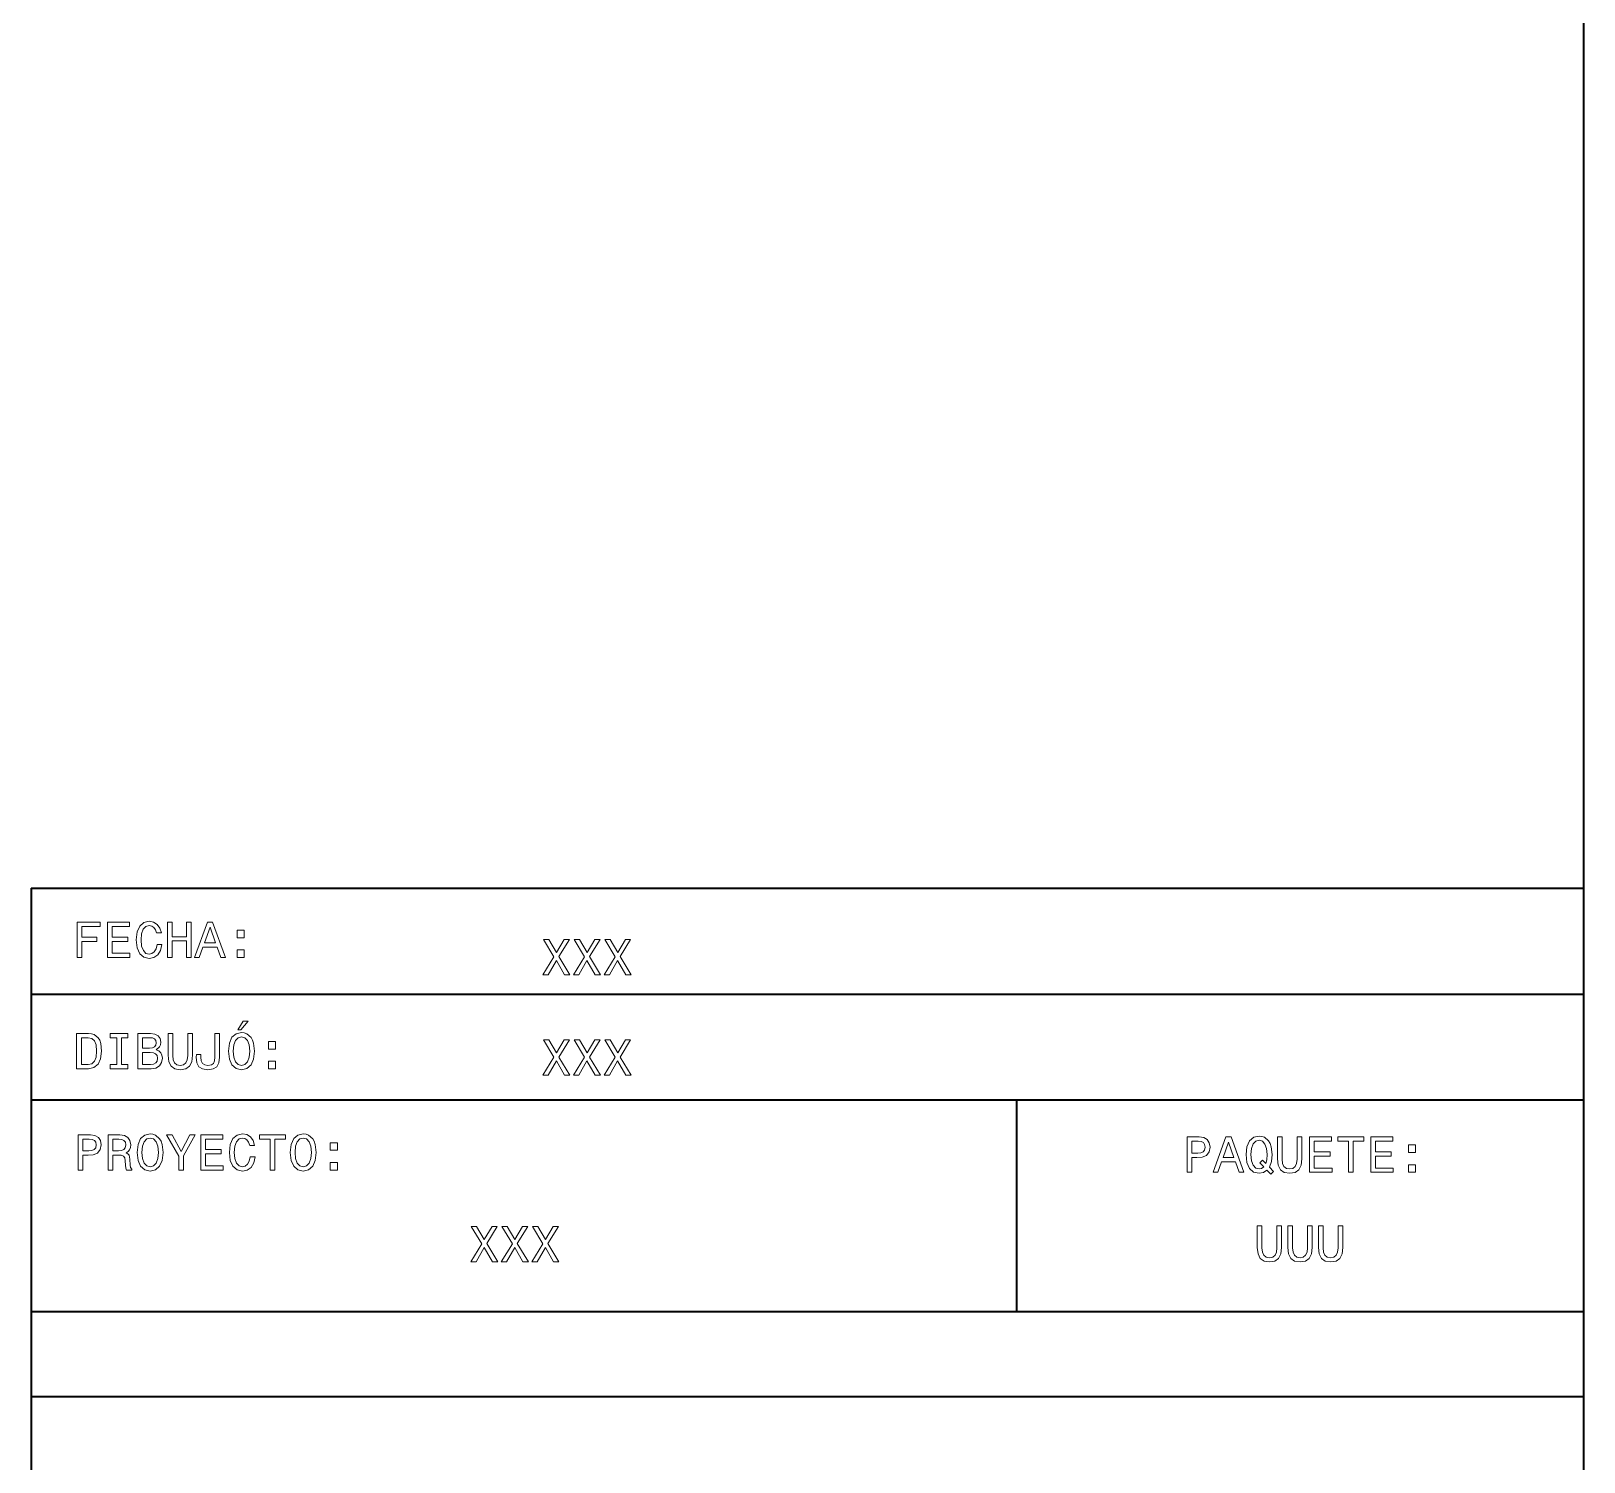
# Model space of a CAD drawing. Extents: x 14 to 2196, y -1968 to 1826.
# Drawn here: x 957.2 to 1177.2, y -1764.8 to -1562.1 of the extents above; entities that cross this region are included whole.
import ezdxf

# ---------------------------------------------------------------- set-up
doc = ezdxf.new("R2010")
doc.units = 0

msp = doc.modelspace()

# ---------------------------------------------------------------- linework, layer by layer
at = {"color": 7, "lineweight": 35}
for p, q in [((1177.201416, -1967.520508), (1177.201416, -1156.68042)), ((957.201416, -1683.520508), (957.201416, -1967.520508)), ((957.201416, -1683.520508), (1177.201416, -1683.520508)), ((957.201416, -1698.520508), (1177.201416, -1698.520508)), ((957.201416, -1713.520508), (1177.201416, -1713.520508)), ((1096.805054, -1713.520508), (1096.805054, -1743.520508)), ((957.201416, -1743.520508), (1177.201416, -1743.520508)), ((957.201416, -1755.520508), (1177.201416, -1755.520508))]:
    msp.add_line(p, q, dxfattribs=at)
at = {"color": 7, "lineweight": 13}
for points in [[(963.729126, -1693.358032), (964.39917, -1693.358032), (964.39917, -1691.059814), (966.502869, -1691.059814), (966.502869, -1690.461792), (964.39917, -1690.461792), (964.39917, -1688.963257), (966.985596, -1688.963257), (966.985596, -1688.358032), (963.729126, -1688.358032)], [(968.030273, -1693.358032), (971.200317, -1693.358032), (971.200317, -1692.752808), (968.693115, -1692.752808), (968.693115, -1691.059814), (970.926514, -1691.059814), (970.926514, -1690.461792), (968.693115, -1690.461792), (968.693115, -1688.963257), (971.142639, -1688.963257), (971.142639, -1688.358032), (968.030273, -1688.358032)], [(975.047546, -1691.499268), (974.903442, -1692.10437), (974.66571, -1692.536743), (974.33429, -1692.803223), (973.945251, -1692.889771), (973.476929, -1692.76001), (973.109497, -1692.370972), (972.864563, -1691.736938), (972.785339, -1690.858032), (972.864563, -1689.986328), (973.102295, -1689.345093), (973.469727, -1688.956055), (973.945251, -1688.819092), (974.291077, -1688.891113), (974.586487, -1689.092896), (974.817017, -1689.417114), (974.975525, -1689.86377), (975.659973, -1689.86377), (975.443787, -1689.179321), (975.069153, -1688.660645), (974.557678, -1688.336426), (973.945251, -1688.221191), (973.18158, -1688.401245), (972.598022, -1688.90564), (972.223328, -1689.734131), (972.093689, -1690.858032), (972.223328, -1691.981934), (972.598022, -1692.810425), (973.18158, -1693.322021), (973.945251, -1693.494873), (974.615295, -1693.358032), (975.15564, -1692.976196), (975.537476, -1692.349365), (975.739197, -1691.499268)], [(976.546143, -1693.358032), (977.216125, -1693.358032), (977.216125, -1691.009277), (979.219055, -1691.009277), (979.219055, -1693.358032), (979.881836, -1693.358032), (979.881836, -1688.358032), (979.219055, -1688.358032), (979.219055, -1690.396973), (977.216125, -1690.396973), (977.216125, -1688.358032), (976.546143, -1688.358032)], [(980.364563, -1693.358032), (981.027405, -1693.358032), (981.553345, -1691.888306), (983.549011, -1691.888306), (984.074951, -1693.358032), (984.752197, -1693.358032), (982.92218, -1688.35083), (982.187317, -1688.35083)], [(981.783875, -1691.275879), (982.554749, -1689.071289), (983.325684, -1691.275879)], [(986.394836, -1690.562622), (987.389038, -1690.562622), (987.389038, -1689.489136), (986.394836, -1689.489136)], [(1029.719971, -1695.795532), (1030.47644, -1695.795532), (1031.621948, -1693.770996), (1032.789062, -1695.795532), (1033.552734, -1695.795532), (1031.98938, -1693.223511), (1033.473511, -1690.78833), (1032.74585, -1690.78833), (1031.643555, -1692.639893), (1030.562866, -1690.78833), (1029.806396, -1690.78833), (1031.283325, -1693.230713)], [(1034.057129, -1695.795532), (1034.813599, -1695.795532), (1035.959106, -1693.770996), (1037.126221, -1695.795532), (1037.890015, -1695.795532), (1036.326538, -1693.223511), (1037.810669, -1690.78833), (1037.083008, -1690.78833), (1035.980713, -1692.639893), (1034.900024, -1690.78833), (1034.143555, -1690.78833), (1035.620483, -1693.230713)], [(1038.394287, -1695.795532), (1039.150757, -1695.795532), (1040.296265, -1693.770996), (1041.463501, -1695.795532), (1042.227173, -1695.795532), (1040.663696, -1693.223511), (1042.147949, -1690.78833), (1041.420166, -1690.78833), (1040.317871, -1692.639893), (1039.237183, -1690.78833), (1038.480713, -1690.78833), (1039.957642, -1693.230713)], [(986.394836, -1693.358032), (987.389038, -1693.358032), (987.389038, -1692.284546), (986.394836, -1692.284546)], [(986.518738, -1703.580566), (986.943787, -1703.580566), (987.945251, -1702.355713), (987.239197, -1702.355713)], [(965.322754, -1704.106445), (963.658508, -1704.106445), (963.658508, -1709.106445), (965.322754, -1709.106445), (966.108032, -1708.947998), (966.69165, -1708.46521), (967.05188, -1707.679932), (967.18158, -1706.606445), (967.066284, -1705.511353), (966.92218, -1705.079102), (966.720459, -1704.733276), (966.136902, -1704.264893), (965.755066, -1704.149658)], [(965.272339, -1704.704468), (965.819885, -1704.8125), (966.194519, -1705.143921), (966.417847, -1705.734741), (966.489929, -1706.606445), (966.410645, -1707.449341), (966.187317, -1708.040161), (965.805481, -1708.393188), (965.272339, -1708.508423), (964.328552, -1708.508423), (964.328552, -1704.704468)], [(969.335754, -1708.501221), (968.413513, -1708.501221), (968.413513, -1709.106445), (970.920715, -1709.106445), (970.920715, -1708.501221), (969.998535, -1708.501221), (969.998535, -1704.71167), (970.920715, -1704.71167), (970.920715, -1704.106445), (968.413513, -1704.106445), (968.413513, -1704.71167), (969.335754, -1704.71167)], [(974.904907, -1706.404663), (975.409241, -1705.986816), (975.538879, -1705.705811), (975.582153, -1705.360107), (975.488464, -1704.819702), (975.207458, -1704.430664), (974.753601, -1704.192871), (974.119568, -1704.106445), (972.340027, -1704.106445), (972.340027, -1709.106445), (974.220459, -1709.106445), (974.890503, -1709.005615), (975.387573, -1708.710205), (975.697388, -1708.241943), (975.805481, -1707.60791), (975.740601, -1707.182861), (975.567688, -1706.829834), (975.286743, -1706.570435)], [(973.982727, -1706.181396), (973.002869, -1706.181396), (973.002869, -1704.704468), (974.040344, -1704.704468), (974.429382, -1704.747681), (974.703186, -1704.877319), (974.868896, -1705.100708), (974.926514, -1705.432129), (974.861694, -1705.76355), (974.688782, -1705.994019), (974.393372, -1706.138184)], [(976.619568, -1707.204468), (976.720459, -1708.10498), (977.037476, -1708.746216), (977.570618, -1709.113647), (978.341492, -1709.243286), (979.105164, -1709.113647), (979.638306, -1708.746216), (979.955322, -1708.112183), (980.063416, -1707.204468), (980.063416, -1704.106445), (979.393372, -1704.106445), (979.393372, -1707.240479), (979.328552, -1707.852783), (979.133972, -1708.292358), (978.802612, -1708.551636), (978.341492, -1708.638184), (977.865967, -1708.551636), (977.534546, -1708.292358), (977.340027, -1707.860107), (977.28241, -1707.240479), (977.28241, -1704.106445), (976.619568, -1704.106445)], [(983.255066, -1707.449341), (983.20459, -1707.982544), (983.053284, -1708.349976), (982.74353, -1708.573364), (982.268005, -1708.638184), (981.799683, -1708.573364), (981.489929, -1708.36438), (981.309814, -1707.996948), (981.259338, -1707.463745), (981.273743, -1707.103516), (980.625366, -1707.103516), (980.610962, -1707.470947), (980.697388, -1708.270752), (980.992798, -1708.825439), (981.504333, -1709.135254), (982.260803, -1709.243286), (983.010071, -1709.135254), (983.521606, -1708.825439), (983.817017, -1708.277954), (983.910645, -1707.478149), (983.910645, -1704.106445), (983.255066, -1704.106445)], [(985.164246, -1706.606445), (985.293945, -1707.730347), (985.668579, -1708.558838), (986.252136, -1709.070435), (987.015869, -1709.243286), (987.772339, -1709.070435), (988.363098, -1708.558838), (988.73053, -1707.730347), (988.867432, -1706.606445), (988.73053, -1705.489746), (988.572021, -1705.035889), (988.363098, -1704.661255), (987.772339, -1704.149658), (987.412109, -1704.02002), (987.015869, -1703.969604), (986.244934, -1704.149658), (985.661377, -1704.654053), (985.293945, -1705.482544)], [(985.855896, -1706.606445), (985.935181, -1705.734741), (986.172913, -1705.093506), (986.540344, -1704.704468), (987.015869, -1704.567505), (987.484131, -1704.704468), (987.851562, -1705.100708), (988.089355, -1705.741943), (988.175781, -1706.606445), (988.089355, -1707.478149), (987.851562, -1708.119385), (987.484131, -1708.508423), (987.015869, -1708.638184), (986.540344, -1708.508423), (986.172913, -1708.119385), (985.935181, -1707.485352)], [(974.141174, -1708.508423), (973.002869, -1708.508423), (973.002869, -1706.786621), (974.076355, -1706.786621), (974.530273, -1706.837036), (974.854431, -1706.988281), (975.049011, -1707.247681), (975.113831, -1707.622314), (975.049011, -1708.018555), (974.868896, -1708.292358), (974.566284, -1708.458008)], [(990.855896, -1706.311035), (991.850159, -1706.311035), (991.850159, -1705.237549), (990.855896, -1705.237549)], [(1029.719971, -1710.027588), (1030.47644, -1710.027588), (1031.621948, -1708.003052), (1032.789062, -1710.027588), (1033.552734, -1710.027588), (1031.98938, -1707.455566), (1033.473511, -1705.020386), (1032.74585, -1705.020386), (1031.643555, -1706.871948), (1030.562866, -1705.020386), (1029.806396, -1705.020386), (1031.283325, -1707.462769)], [(1034.057129, -1710.027588), (1034.813599, -1710.027588), (1035.959106, -1708.003052), (1037.126221, -1710.027588), (1037.890015, -1710.027588), (1036.326538, -1707.455566), (1037.810669, -1705.020386), (1037.083008, -1705.020386), (1035.980713, -1706.871948), (1034.900024, -1705.020386), (1034.143555, -1705.020386), (1035.620483, -1707.462769)], [(1038.394287, -1710.027588), (1039.150757, -1710.027588), (1040.296265, -1708.003052), (1041.463501, -1710.027588), (1042.227173, -1710.027588), (1040.663696, -1707.455566), (1042.147949, -1705.020386), (1041.420166, -1705.020386), (1040.317871, -1706.871948), (1039.237183, -1705.020386), (1038.480713, -1705.020386), (1039.957642, -1707.462769)], [(990.855896, -1709.106445), (991.850159, -1709.106445), (991.850159, -1708.032959), (990.855896, -1708.032959)], [(963.879822, -1723.458618), (964.542603, -1723.458618), (964.542603, -1721.347656), (965.277466, -1721.347656), (966.019592, -1721.311646), (966.610352, -1721.059448), (966.992188, -1720.56958), (967.121887, -1719.899536), (967.020996, -1719.279907), (966.732849, -1718.82605), (966.257324, -1718.552246), (965.608887, -1718.458618), (963.879822, -1718.458618)], [(965.428772, -1719.071045), (965.861084, -1719.114258), (966.178101, -1719.251099), (966.365417, -1719.503296), (966.430237, -1719.899536), (966.358215, -1720.317383), (966.163635, -1720.56958), (965.832275, -1720.699219), (965.378357, -1720.735229), (964.542603, -1720.735229), (964.542603, -1719.071045)], [(968.130493, -1723.458618), (968.800537, -1723.458618), (968.800537, -1721.347656), (969.484985, -1721.347656), (969.989319, -1721.369263), (970.306335, -1721.470093), (970.479248, -1721.707886), (970.55127, -1722.132935), (970.58728, -1722.781372), (970.630493, -1723.206421), (970.71698, -1723.458618), (971.47345, -1723.458618), (971.47345, -1723.321777), (971.307739, -1723.119995), (971.250122, -1722.745361), (971.199707, -1721.938477), (971.077209, -1721.340454), (970.911499, -1721.153198), (970.652161, -1721.016235), (970.940308, -1720.836182), (971.142029, -1720.583984), (971.271729, -1720.266968), (971.314941, -1719.885132), (971.214111, -1719.279907), (970.925903, -1718.82605), (970.450378, -1718.552246), (969.802002, -1718.458618), (968.130493, -1718.458618)], [(969.614685, -1719.071045), (970.054138, -1719.114258), (970.363953, -1719.251099), (970.558472, -1719.503296), (970.623291, -1719.899536), (970.55127, -1720.317383), (970.35675, -1720.56958), (970.02533, -1720.699219), (969.571411, -1720.735229), (968.800537, -1720.735229), (968.800537, -1719.071045)], [(972.222717, -1720.958618), (972.352417, -1722.08252), (972.727051, -1722.911011), (973.310608, -1723.422607), (974.074341, -1723.595459), (974.830811, -1723.422607), (975.42157, -1722.911011), (975.789001, -1722.08252), (975.925903, -1720.958618), (975.789001, -1719.841919), (975.630493, -1719.388062), (975.42157, -1719.013428), (974.830811, -1718.501831), (974.470581, -1718.372192), (974.074341, -1718.321777), (973.303406, -1718.501831), (972.719849, -1719.006226), (972.352417, -1719.834717)], [(972.914368, -1720.958618), (972.993652, -1720.086914), (973.231384, -1719.445679), (973.598816, -1719.056641), (974.074341, -1718.919678), (974.542603, -1719.056641), (974.910034, -1719.452881), (975.147827, -1720.094116), (975.234253, -1720.958618), (975.147827, -1721.830322), (974.910034, -1722.471558), (974.542603, -1722.860596), (974.074341, -1722.990356), (973.598816, -1722.860596), (973.231384, -1722.471558), (972.993652, -1721.837524)], [(978.786133, -1723.458618), (978.786133, -1721.434082), (980.428772, -1718.451416), (979.679504, -1718.451416), (978.44751, -1720.821777), (977.201111, -1718.451416), (976.401428, -1718.451416), (978.116089, -1721.477295), (978.116089, -1723.458618)], [(981.235718, -1723.458618), (984.405762, -1723.458618), (984.405762, -1722.853394), (981.89856, -1722.853394), (981.89856, -1721.1604), (984.131958, -1721.1604), (984.131958, -1720.562378), (981.89856, -1720.562378), (981.89856, -1719.063843), (984.348083, -1719.063843), (984.348083, -1718.458618), (981.235718, -1718.458618)], [(988.252991, -1721.599854), (988.108887, -1722.204956), (987.871155, -1722.637329), (987.539734, -1722.903809), (987.150696, -1722.990356), (986.682373, -1722.860596), (986.314941, -1722.471558), (986.070007, -1721.837524), (985.990723, -1720.958618), (986.070007, -1720.086914), (986.307739, -1719.445679), (986.675171, -1719.056641), (987.150696, -1718.919678), (987.496521, -1718.991699), (987.791931, -1719.193481), (988.022461, -1719.5177), (988.180969, -1719.964355), (988.865417, -1719.964355), (988.649231, -1719.279907), (988.274597, -1718.76123), (987.763062, -1718.437012), (987.150696, -1718.321777), (986.387024, -1718.501831), (985.803406, -1719.006226), (985.428772, -1719.834717), (985.299133, -1720.958618), (985.428772, -1722.08252), (985.803406, -1722.911011), (986.387024, -1723.422607), (987.150696, -1723.595459), (987.82074, -1723.458618), (988.361084, -1723.076782), (988.74292, -1722.449951), (988.944641, -1721.599854)], [(991.091614, -1723.458618), (991.754456, -1723.458618), (991.754456, -1719.063843), (993.267395, -1719.063843), (993.267395, -1718.458618), (989.571411, -1718.458618), (989.571411, -1719.063843), (991.091614, -1719.063843)], [(993.90863, -1720.958618), (994.03833, -1722.08252), (994.412964, -1722.911011), (994.996521, -1723.422607), (995.760193, -1723.595459), (996.516663, -1723.422607), (997.107483, -1722.911011), (997.474915, -1722.08252), (997.611816, -1720.958618), (997.474915, -1719.841919), (997.316406, -1719.388062), (997.107483, -1719.013428), (996.516663, -1718.501831), (996.156433, -1718.372192), (995.760193, -1718.321777), (994.989319, -1718.501831), (994.405762, -1719.006226), (994.03833, -1719.834717)], [(994.600281, -1720.958618), (994.679504, -1720.086914), (994.917236, -1719.445679), (995.284668, -1719.056641), (995.760193, -1718.919678), (996.228516, -1719.056641), (996.595947, -1719.452881), (996.833679, -1720.094116), (996.920166, -1720.958618), (996.833679, -1721.830322), (996.595947, -1722.471558), (996.228516, -1722.860596), (995.760193, -1722.990356), (995.284668, -1722.860596), (994.917236, -1722.471558), (994.679504, -1721.837524)], [(999.600281, -1720.663208), (1000.594482, -1720.663208), (1000.594482, -1719.589722), (999.600281, -1719.589722)], [(1120.982666, -1723.775879), (1121.645508, -1723.775879), (1121.645508, -1721.664917), (1122.380371, -1721.664917), (1123.122437, -1721.628906), (1123.713135, -1721.376709), (1124.095093, -1720.886841), (1124.224731, -1720.216797), (1124.123901, -1719.597168), (1123.835693, -1719.143311), (1123.360107, -1718.869507), (1122.711792, -1718.775879), (1120.982666, -1718.775879)], [(1122.531616, -1719.388306), (1122.963867, -1719.431519), (1123.280884, -1719.568359), (1123.468262, -1719.820557), (1123.533081, -1720.216797), (1123.46106, -1720.634644), (1123.266479, -1720.886841), (1122.935059, -1721.016479), (1122.481201, -1721.05249), (1121.645508, -1721.05249), (1121.645508, -1719.388306)], [(1124.64978, -1723.775879), (1125.312622, -1723.775879), (1125.838501, -1722.306152), (1127.834229, -1722.306152), (1128.360107, -1723.775879), (1129.037354, -1723.775879), (1127.207397, -1718.768677), (1126.472534, -1718.768677)], [(1126.069092, -1721.693726), (1126.839966, -1719.489136), (1127.61084, -1721.693726)], [(1132.293823, -1723.466064), (1132.841431, -1724.035278), (1133.223267, -1723.653442), (1132.632446, -1723.048218), (1132.935059, -1722.226929), (1133.028809, -1721.275879), (1132.891846, -1720.15918), (1132.733398, -1719.705322), (1132.524414, -1719.330688), (1131.933594, -1718.819092), (1131.573364, -1718.689453), (1131.177124, -1718.639038), (1130.413452, -1718.819092), (1129.829956, -1719.323486), (1129.455322, -1720.151978), (1129.325562, -1721.275879), (1129.455322, -1722.39978), (1129.822754, -1723.228271), (1130.40625, -1723.739868), (1131.177124, -1723.91272), (1131.803955, -1723.797485)], [(1131.839966, -1723.005005), (1131.530151, -1723.235474), (1131.177124, -1723.307617), (1130.708862, -1723.177856), (1130.341431, -1722.788818), (1130.096436, -1722.154785), (1130.017212, -1721.275879), (1130.096436, -1720.404175), (1130.334229, -1719.762939), (1130.70166, -1719.373901), (1131.177124, -1719.236938), (1131.645508, -1719.373901), (1132.012939, -1719.770142), (1132.25061, -1720.411377), (1132.337158, -1721.275879), (1132.272217, -1722.025146), (1132.135376, -1722.536743), (1131.667114, -1722.046753), (1131.278076, -1722.414185)], [(1133.79248, -1721.873901), (1133.893311, -1722.774414), (1134.210327, -1723.415649), (1134.743408, -1723.783081), (1135.514404, -1723.91272), (1136.278076, -1723.783081), (1136.811157, -1723.415649), (1137.128174, -1722.781616), (1137.236206, -1721.873901), (1137.236206, -1718.775879), (1136.566162, -1718.775879), (1136.566162, -1721.909912), (1136.501343, -1722.522217), (1136.306885, -1722.961792), (1135.975464, -1723.221069), (1135.514404, -1723.307617), (1135.038818, -1723.221069), (1134.707397, -1722.961792), (1134.512939, -1722.529541), (1134.455322, -1721.909912), (1134.455322, -1718.775879), (1133.79248, -1718.775879)], [(1138.338501, -1723.775879), (1141.508545, -1723.775879), (1141.508545, -1723.170654), (1139.001343, -1723.170654), (1139.001343, -1721.477661), (1141.234863, -1721.477661), (1141.234863, -1720.879639), (1139.001343, -1720.879639), (1139.001343, -1719.381104), (1141.450928, -1719.381104), (1141.450928, -1718.775879), (1138.338501, -1718.775879)], [(1143.8573, -1723.775879), (1144.520142, -1723.775879), (1144.520142, -1719.381104), (1146.033081, -1719.381104), (1146.033081, -1718.775879), (1142.337158, -1718.775879), (1142.337158, -1719.381104), (1143.8573, -1719.381104)], [(1147.012939, -1723.775879), (1150.182983, -1723.775879), (1150.182983, -1723.170654), (1147.675781, -1723.170654), (1147.675781, -1721.477661), (1149.90918, -1721.477661), (1149.90918, -1720.879639), (1147.675781, -1720.879639), (1147.675781, -1719.381104), (1150.125244, -1719.381104), (1150.125244, -1718.775879), (1147.012939, -1718.775879)], [(1152.365967, -1720.980469), (1153.360107, -1720.980469), (1153.360107, -1719.906982), (1152.365967, -1719.906982)], [(999.600281, -1723.458618), (1000.594482, -1723.458618), (1000.594482, -1722.385132), (999.600281, -1722.385132)], [(1152.365967, -1723.775879), (1153.360107, -1723.775879), (1153.360107, -1722.702393), (1152.365967, -1722.702393)], [(1130.925659, -1734.442139), (1131.026611, -1735.342651), (1131.343506, -1735.983887), (1131.876709, -1736.351318), (1132.647583, -1736.480957), (1133.411255, -1736.351318), (1133.944458, -1735.983887), (1134.261475, -1735.349854), (1134.369507, -1734.442139), (1134.369507, -1731.344116), (1133.699463, -1731.344116), (1133.699463, -1734.478149), (1133.634644, -1735.090454), (1133.440063, -1735.530029), (1133.108643, -1735.789307), (1132.647583, -1735.875854), (1132.172119, -1735.789307), (1131.840698, -1735.530029), (1131.646118, -1735.097778), (1131.588501, -1734.478149), (1131.588501, -1731.344116), (1130.925659, -1731.344116)], [(1135.262817, -1734.442139), (1135.36377, -1735.342651), (1135.680786, -1735.983887), (1136.213867, -1736.351318), (1136.984741, -1736.480957), (1137.748413, -1736.351318), (1138.281616, -1735.983887), (1138.598633, -1735.349854), (1138.706665, -1734.442139), (1138.706665, -1731.344116), (1138.036621, -1731.344116), (1138.036621, -1734.478149), (1137.971802, -1735.090454), (1137.777222, -1735.530029), (1137.445923, -1735.789307), (1136.984741, -1735.875854), (1136.509277, -1735.789307), (1136.177856, -1735.530029), (1135.983276, -1735.097778), (1135.925659, -1734.478149), (1135.925659, -1731.344116), (1135.262817, -1731.344116)], [(1139.600098, -1734.442139), (1139.700928, -1735.342651), (1140.017944, -1735.983887), (1140.551025, -1736.351318), (1141.321899, -1736.480957), (1142.085693, -1736.351318), (1142.618774, -1735.983887), (1142.935791, -1735.349854), (1143.043823, -1734.442139), (1143.043823, -1731.344116), (1142.373779, -1731.344116), (1142.373779, -1734.478149), (1142.30896, -1735.090454), (1142.114502, -1735.530029), (1141.783081, -1735.789307), (1141.321899, -1735.875854), (1140.846436, -1735.789307), (1140.515015, -1735.530029), (1140.320557, -1735.097778), (1140.262817, -1734.478149), (1140.262817, -1731.344116), (1139.600098, -1731.344116)], [(1019.485046, -1736.458496), (1020.241577, -1736.458496), (1021.387085, -1734.43396), (1022.55426, -1736.458496), (1023.317932, -1736.458496), (1021.754517, -1733.886475), (1023.238647, -1731.451294), (1022.510986, -1731.451294), (1021.408691, -1733.302856), (1020.328003, -1731.451294), (1019.571533, -1731.451294), (1021.048462, -1733.893677)], [(1023.822266, -1736.458496), (1024.578735, -1736.458496), (1025.724243, -1734.43396), (1026.891357, -1736.458496), (1027.655151, -1736.458496), (1026.091675, -1733.886475), (1027.575806, -1731.451294), (1026.848145, -1731.451294), (1025.74585, -1733.302856), (1024.665161, -1731.451294), (1023.908691, -1731.451294), (1025.38562, -1733.893677)], [(1028.159424, -1736.458496), (1028.915894, -1736.458496), (1030.061401, -1734.43396), (1031.228638, -1736.458496), (1031.99231, -1736.458496), (1030.428833, -1733.886475), (1031.913086, -1731.451294), (1031.185303, -1731.451294), (1030.083008, -1733.302856), (1029.002319, -1731.451294), (1028.24585, -1731.451294), (1029.722778, -1733.893677)]]:
    msp.add_lwpolyline(points, close=True, dxfattribs=at)

doc.saveas('drawing.dxf')
